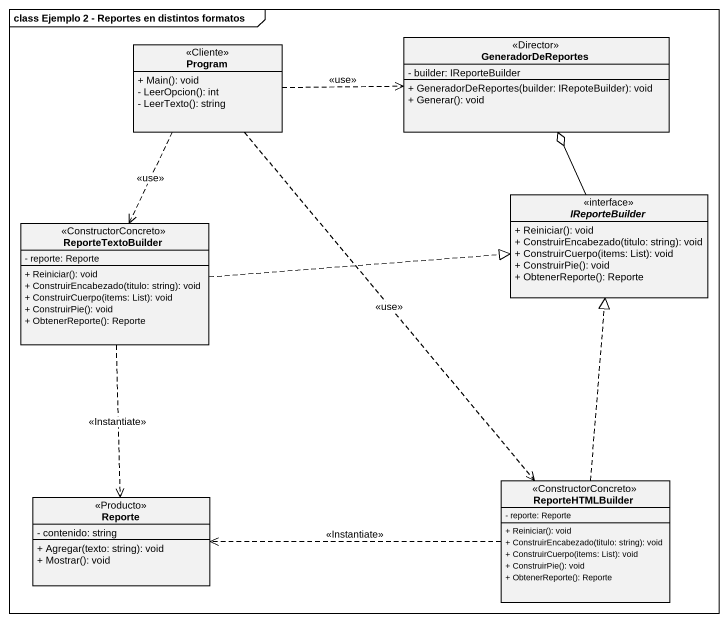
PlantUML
@startuml
mainframe class Ejemplo 2 - Reportes en distintos formatos
hide circle
hide empty members
skinparam classAttributeIconSize 0
class Program <<Cliente>> {
  + Main(): void
  - LeerOpcion(): int
  - LeerTexto(): string
}
class GeneradorDeReportes <<Director>> {
  - builder: IReporteBuilder
  + GeneradorDeReportes(builder: IRepoteBuilder): void
  + Generar(): void
}
interface IReporteBuilder {
  + Reiniciar(): void
  + ConstruirEncabezado(titulo: string): void
  + ConstruirCuerpo(items: List): void
  + ConstruirPie(): void
  + ObtenerReporte(): Reporte
}
class ReporteTextoBuilder <<ConstructorConcreto>> {
  - reporte: Reporte
  + Reiniciar(): void
  + ConstruirEncabezado(titulo: string): void
  + ConstruirCuerpo(items: List): void
  + ConstruirPie(): void
  + ObtenerReporte(): Reporte
}
class Reporte <<Producto>> {
  - contenido: string
  + Agregar(texto: string): void
  + Mostrar(): void
}
class ReporteHTMLBuilder <<ConstructorConcreto>> {
  - reporte: Reporte
  + Reiniciar(): void
  + ConstruirEncabezado(titulo: string): void
  + ConstruirCuerpo(items: List): void
  + ConstruirPie(): void
  + ObtenerReporte(): Reporte
}
Program .right.> GeneradorDeReportes : <<use>>
Program ..> ReporteTextoBuilder : <<use>>
Program ..> ReporteHTMLBuilder : <<use>>
IReporteBuilder -up-o GeneradorDeReportes
ReporteTextoBuilder .right.|> IReporteBuilder
ReporteTextoBuilder ..> Reporte : <<Instantiate>>
ReporteHTMLBuilder .up.|> IReporteBuilder
ReporteHTMLBuilder .left.> Reporte : <<Instantiate>>
@enduml
